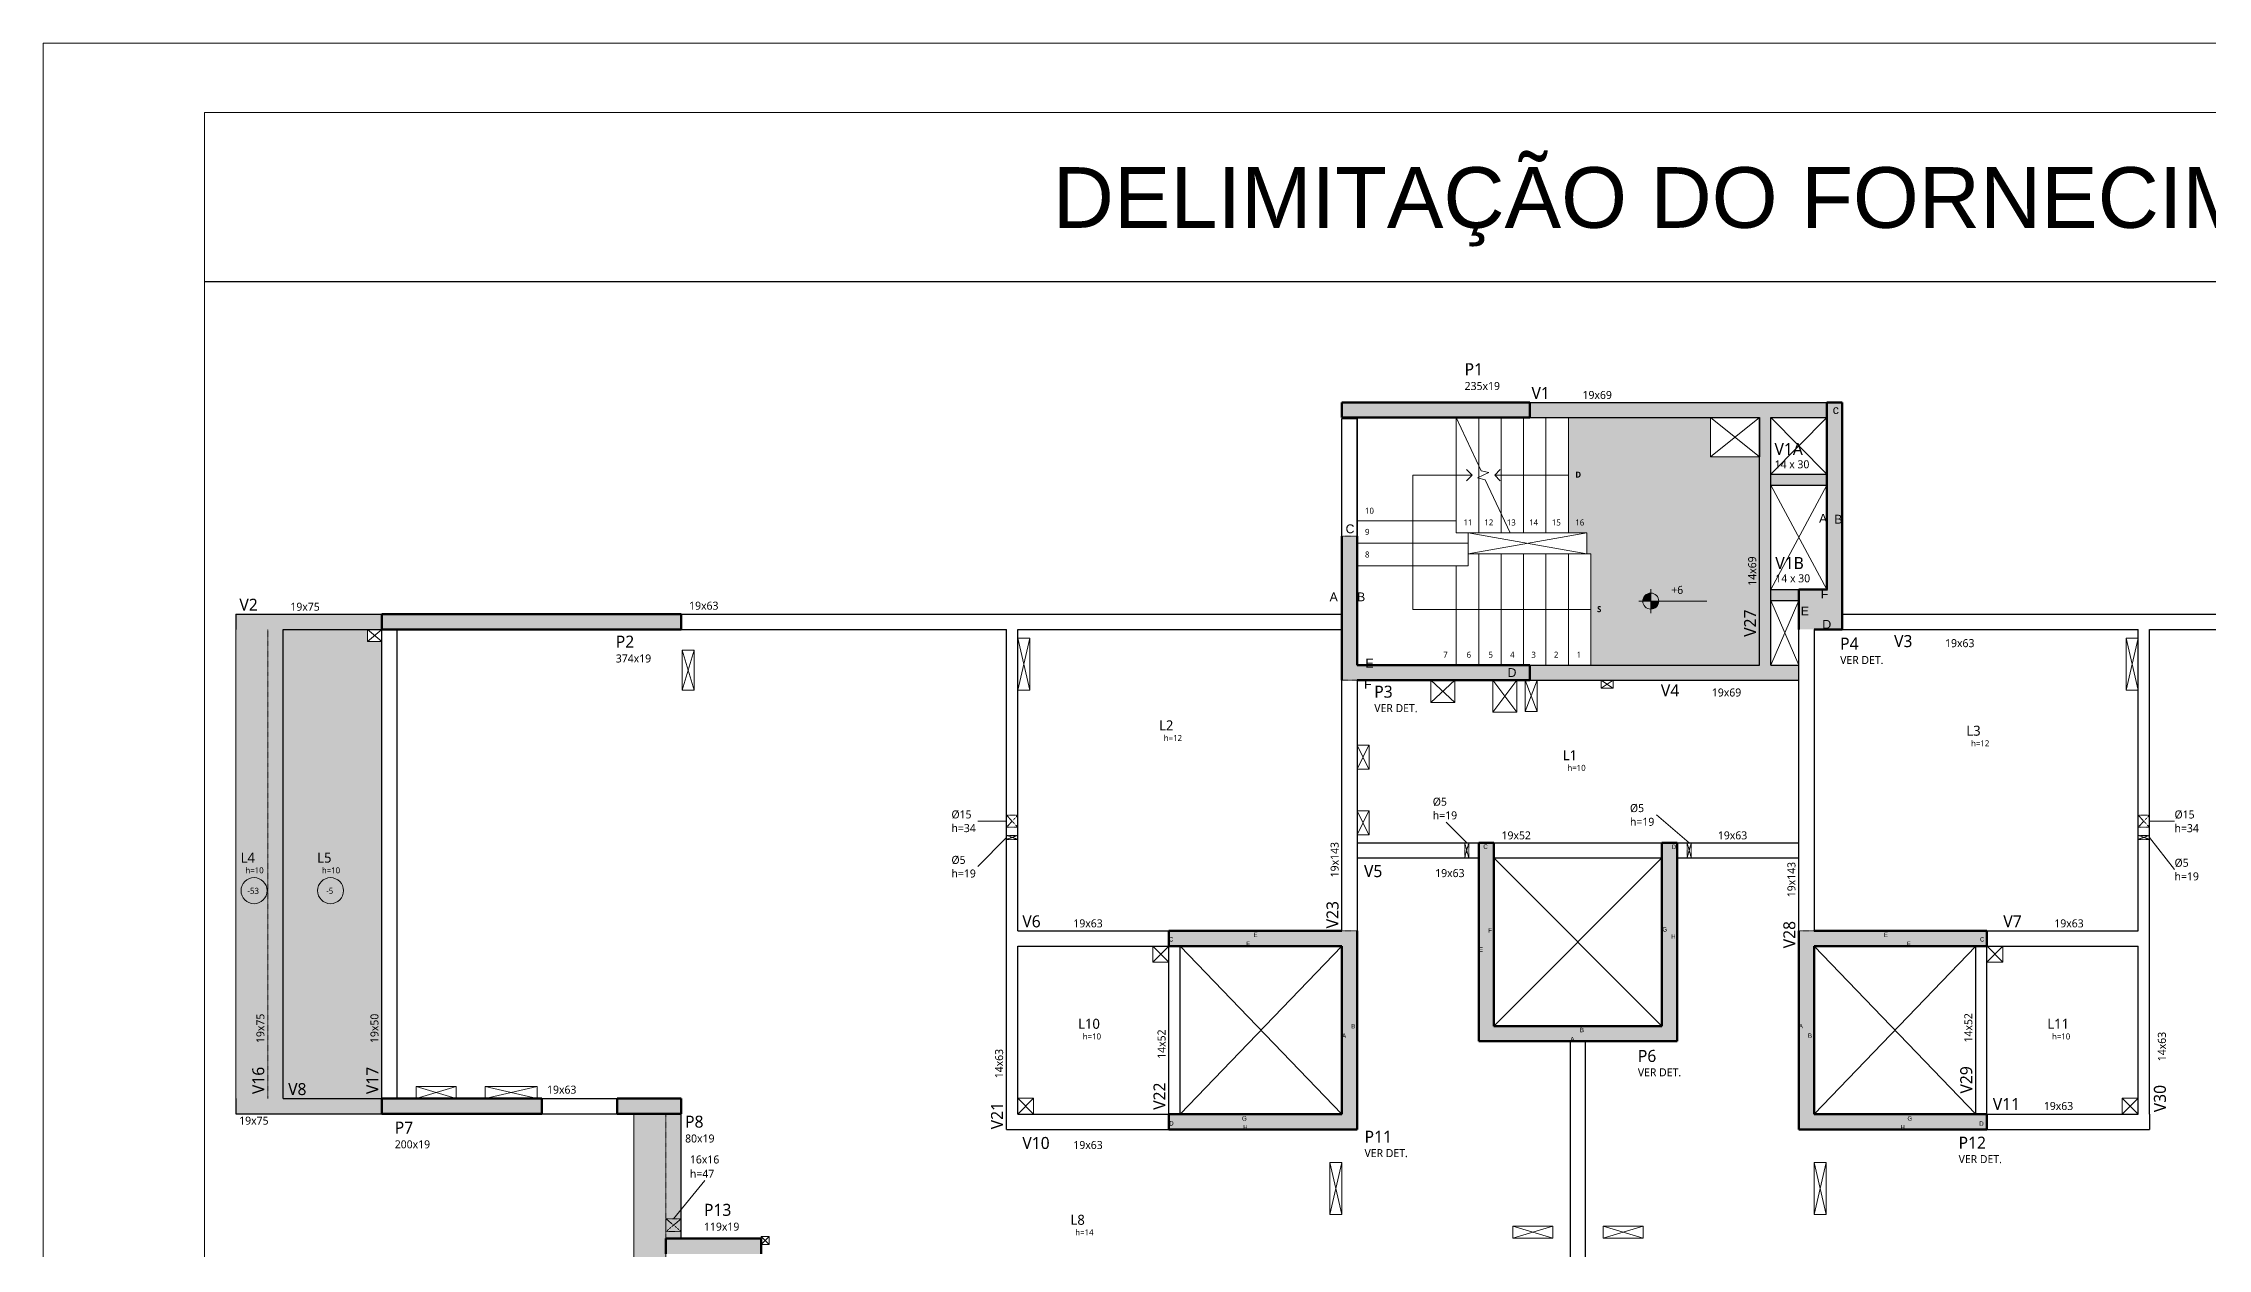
# Model space of a CAD drawing. Extents: x -23436 to 4767, y -3862 to 10024.
# Drawn here: x -19091 to -18151, y 8059 to 8582 of the extents above; entities that cross this region are included whole.
import ezdxf
from ezdxf.enums import TextEntityAlignment as Align

# ---------------------------------------------------------------- set-up
doc = ezdxf.new("R2010")
doc.units = 0
for name, pattern in [('Aligning Line', [0.635, 0.3175, -0.3175]), ('Projeção', [0.396875, 0.238125, -0.15875]), ('Traço', [0.635, 0.3175, -0.3175])]:
    doc.linetypes.add(name, pattern=pattern)
doc.layers.get('0').update_dxf_attribs({"lineweight": 13})
doc.layers.add('A-DETL', color=7, linetype='Continuous', lineweight=18, true_color=0x00a600)
for name, color, linetype, lineweight in [('A-DETL-GENF', 7, 'Continuous', 18), ('A-FLOR', 7, 'Continuous', 18), ('A-FLOR-IDEN', 7, 'Continuous', 9), ('A-GENM', 7, 'Continuous', 18), ('A-GENM-HDLN', 7, 'Traço', 18), ('A-GENM-IDEN', 7, 'Continuous', 9), ('FOLHA MB', 7, 'Continuous', 13), ('G-ANNO-DIMS', 7, 'Continuous', 9), ('G-ANNO-TEXT', 7, 'Continuous', 9), ('S-BEAM', 3, 'Continuous', 18), ('S-BEAM-HDLN', 7, 'Traço', 25), ('S-BEAM-IDEN', 7, 'Continuous', 9), ('S-COLS', 5, 'Continuous', 18), ('S-COLS-HDLN', 7, 'Traço', 18), ('S-COLS-IDEN', 7, 'Continuous', 9), ('S-STRS', 7, 'Continuous', 18), ('S-STRS-MBND', 7, 'Continuous', 18)]:
    doc.layers.add(name, color=color, linetype=linetype, lineweight=lineweight)
for name, color, linetype in [('MB Folha', 7, 'Continuous'), ('MB Logo', 254, 'Continuous'), ('Texto Nível', 251, 'Continuous'), ('TEXTO_GERAL', 7, 'Continuous')]:
    doc.layers.add(name, color=color, linetype=linetype)
doc.styles.add('ARIAL', font='arial.ttf', dxfattribs={"oblique": 15, "height": 25})
doc.styles.add('Fira Sans_6', font='', dxfattribs={"height": 7.5})
doc.styles.add('Gadugi', font='gadugi.ttf', dxfattribs={"height": 15})
doc.styles.add('Gadugi_1', font='gadugi.ttf', dxfattribs={"height": 10})
doc.styles.add('Gadugi_2', font='gadugi.ttf', dxfattribs={"height": 22.5})
doc.styles.add('Gadugi_3', font='gadugi.ttf', dxfattribs={"height": 0.2})
doc.styles.add('Gadugi_4', font='gadugi.ttf', dxfattribs={"height": 7.5})
doc.styles.add('Gadugi_B', font='gadugib.ttf', dxfattribs={"height": 17.5})
doc.styles.add('RICARDO', font='arial.ttf', dxfattribs={"width": 0.8})
doc.styles.get('Fira Sans_6').set_extended_font_data('Fira Sans')

# ---------------------------------------------------------------- blocks, each defined once
blk = doc.blocks.new('A$C169d8357')
at = {"layer": 'FOLHA MB', "color": 1}
for points in [[(0, 1199.94), (0, 149.94), (1485.02, 149.94), (1485.02, 1199.94)], [(70, 1169.94), (70, 179.94), (1455.02, 179.94), (1455.02, 1169.94)]]:
    blk.add_lwpolyline(points, close=True, dxfattribs=at)
blk = doc.blocks.new('PED_FURO_RETANGULAR_R04_2020 _INSTÂNCIA_ - FURO RET-3754116-PL100 - FORMA DO PAVIMENTO TIPO')
at = {"layer": 'A-GENM-HDLN'}
for p, q in [((-8, 9.5), (8, -9.5)), ((-8, -9.5), (8, 9.5)), ((-8, -9.5), (-8, 9.5)), ((-8, 9.5), (8, 9.5)), ((8, 9.5), (8, -9.5))]:
    blk.add_line(p, q, dxfattribs=at)
blk = doc.blocks.new('PED_FURO_CIRCULAR_R04_2020 _INSTÂNCIA_ - FURO CIRC-3758312-PL100 - FORMA DO PAVIMENTO TIPO')
at = {"layer": 'A-GENM-HDLN'}
for p, q in [((7.5, -7), (-7.5, 7)), ((-7.5, -7), (7.5, 7)), ((-7.5, -7), (-7.5, 7)), ((7.5, 7), (7.5, -7))]:
    blk.add_line(p, q, dxfattribs=at)
blk = doc.blocks.new('PED_FURO_CIRCULAR_R04_2020 _INSTÂNCIA_ - FURO CIRC-3747796-PL100 - FORMA DO PAVIMENTO TIPO')
at = {"layer": 'A-GENM-HDLN'}
for p, q in [((2.5, -7), (-2.5, 7)), ((-2.5, -7), (2.5, 7)), ((-2.5, -7), (-2.5, 7)), ((2.5, 7), (2.5, -7))]:
    blk.add_line(p, q, dxfattribs=at)
blk = doc.blocks.new('PED_FURO_CIRCULAR_R04_2020 _INSTÂNCIA_ - FURO CIRC-3742523-PL100 - FORMA DO PAVIMENTO TIPO')
at = {"layer": 'A-GENM-HDLN'}
for p, q in [((2.5, -9.5), (-2.5, 9.5)), ((-2.5, -9.5), (2.5, 9.5)), ((-2.5, -9.5), (-2.5, 9.5)), ((2.5, 9.5), (2.5, -9.5))]:
    blk.add_line(p, q, dxfattribs=at)
blk = doc.blocks.new('PED_TAG_LAJE_R01 - TÍTULO_ESPESSURA_REBAIXO-2413107-PL100 - FORMA DO PAVIMENTO TIPO')
at = {"layer": 'A-FLOR-IDEN'}
blk.add_circle((-0.046, -0.667), 0.325, dxfattribs=at)
blk = doc.blocks.new('PED_TAG_PILAR_R03 - PILAR VER DET_-2523782-PL100 - FORMA DO PAVIMENTO TIPO')
at = {"layer": 'S-COLS-IDEN', "insert": (0.115, -0.625), "char_height": 0.2, "width": 1.37089, "attachment_point": 1, "style": 'Gadugi_4'}
blk.add_mtext('VER DET.', dxfattribs=at)
blk = doc.blocks.new('Elevações de ponto - M_Cota de elevação - Alvo preenchido-10609-PL101-FORMA DA ESCADA TIPO')
at = {"layer": 'G-ANNO-DIMS'}
h = blk.add_hatch(color=256, dxfattribs=at)
edge = h.paths.add_edge_path(flags=0)
edge.add_line((0, 0), (-0.2, 0))
edge.add_arc((0, 0), 0.2, 90, 180, ccw=False)
edge.add_line((0, 0.2), (0, 0))
h = blk.add_hatch(color=256, dxfattribs=at)
edge = h.paths.add_edge_path(flags=0)
edge.add_line((0, 0), (0.2, 0))
edge.add_arc((0, 0), 0.2, 270, 360, ccw=False)
edge.add_line((0, -0.2), (0, 0))
for p, q in [((-0.3, 0), (1.4, 0)), ((0, -0.3), (0, 0.3))]:
    blk.add_line(p, q, dxfattribs=at)
blk.add_circle((0, 0), 0.2, dxfattribs=at)
blk = doc.blocks.new('54582')
at = {"layer": 'A-DETL-GENF', "transparency": 33554495}
blk.add_hatch(color=7, dxfattribs=at).paths.add_polyline_path([(3118.1, 11407.9), (3118.1, 11667.9), (3056.6, 11667.9), (3056.6, 11716.9), (2879.1, 11716.9), (2879.1, 11572.9), (2902.1, 11572.9), (2902.1, 11546.9), (2907.1, 11546.9), (2907.1, 11407.9)], flags=0)
at = {"layer": 'A-FLOR', "transparency": 33554495}
for points in [[(1214.1, 10866.4), (1254.1, 10866.4), (1254.1, 11452.4), (1214.1, 11452.4)], [(1396.6, 10866.4), (1396.6, 11437.4), (1378.6, 11437.4), (1378.6, 11452.4), (1273.1, 11452.4), (1273.1, 10866.4), (1310, 10866.4)], [(4070.6, 9942.4), (4070.6, 10847.4), (4030.6, 10847.4), (4030.6, 9982.4), (1751.6, 9982.4), (1751.6, 10847.4), (1711.6, 10847.4), (1711.6, 9942.4), (3974.3, 9942.4)]]:
    blk.add_hatch(color=7, dxfattribs=at).paths.add_polyline_path(points, flags=0)
at = {"layer": 'S-BEAM'}
for points in [[(2615.1, 11568.9), (2615.1, 11716.9), (2615, 11716.9), (2615, 11568.9)], [(1396.6, 10847.4), (1396.6, 10866.4), (1214.1, 10866.4), (1214.1, 10847.4), (1310, 10847.4)]]:
    blk.add_hatch(color=7, dxfattribs=at).paths.add_polyline_path(points, flags=0)
at = {"layer": 'S-BEAM', "transparency": 33554495}
for points in [[(3132.1, 11716.9), (3202.1, 11716.9), (3202.1, 11735.9), (2831.1, 11735.9), (2831.1, 11716.9), (3118.1, 11716.9)], [(3132.1, 11407.9), (3132.1, 11716.9), (3118.1, 11716.9), (3118.1, 11407.9)], [(3132.1, 11632.4), (3202.1, 11632.4), (3202.1, 11646.4), (3132.1, 11646.4)], [(3132.1, 11488.4), (3167.1, 11488.4), (3167.1, 11502.4), (3132.1, 11502.4)], [(1396.6, 11452.4), (1396.6, 11471.4), (1214.1, 11471.4), (1214.1, 11452.4), (1310, 11452.4)], [(1273.1, 10866.4), (1273.1, 11452.4), (1254.1, 11452.4), (1254.1, 10866.4)], [(2831.1, 11388.9), (3167.1, 11388.9), (3167.1, 11407.9), (2831.1, 11407.9)], [(1770.6, 10691.4), (1770.6, 10847.4), (1751.6, 10847.4), (1751.6, 10691.4)]]:
    blk.add_hatch(color=7, dxfattribs=at).paths.add_polyline_path(points, flags=0)
at = {"layer": 'S-COLS'}
for points in [[(2831.1, 11716.9), (2831.1, 11735.9), (2596.1, 11735.9), (2596.1, 11716.9)], [(3186.1, 11452.4), (3221.1, 11452.4), (3221.1, 11735.9), (3202.1, 11735.9), (3202.1, 11502.4), (3167.1, 11502.4), (3167.1, 11452.4)], [(2615.1, 11388.9), (2831.1, 11388.9), (2831.1, 11407.9), (2615.1, 11407.9), (2615.1, 11568.9), (2596.1, 11568.9), (2596.1, 11388.9)], [(1770.6, 11452.4), (1770.6, 11471.4), (1396.6, 11471.4), (1396.6, 11452.4)], [(2767.1, 10937.9), (3015.1, 10937.9), (3015.1, 11185.9), (2996.1, 11185.9), (2996.1, 10956.9), (2786.1, 10956.9), (2786.1, 11185.9), (2767.1, 11185.9), (2767.1, 11087.6)], [(2615.1, 10827.9), (2615.1, 11075.9), (2380.1, 11075.9), (2380.1, 11056.9), (2596.1, 11056.9), (2596.1, 10846.9), (2380.1, 10846.9), (2380.1, 10827.9), (2451.9, 10827.9)], [(3402.1, 10827.9), (3402.1, 10846.9), (3186.1, 10846.9), (3186.1, 11056.9), (3402.1, 11056.9), (3402.1, 11075.9), (3167.1, 11075.9), (3167.1, 10827.9), (3213.1, 10827.9)], [(1596.6, 10847.4), (1596.6, 10866.4), (1396.6, 10866.4), (1396.6, 10847.4)], [(1770.6, 10847.4), (1770.6, 10866.4), (1690.6, 10866.4), (1690.6, 10847.4)], [(1870.6, 10672.4), (1870.6, 10691.4), (1751.6, 10691.4), (1751.6, 10672.4)]]:
    blk.add_hatch(color=7, dxfattribs=at).paths.add_polyline_path(points, flags=0)
at = {"color": 7, "lineweight": 18}
for p, q in [((1396.6, 11452.4), (1378.6, 11437.4)), ((1378.6, 11452.4), (1396.6, 11437.4)), ((2191.1, 11376.4), (2206.1, 11441.4)), ((2191.1, 11441.4), (2206.1, 11376.4)), ((3576.1, 11376.4), (3591, 11441.4)), ((3576.1, 11441.4), (3591, 11376.4)), ((1772, 11376.4), (1787, 11426.4)), ((1772, 11426.4), (1787, 11376.4)), ((2737.1, 11388.9), (2707.1, 11360.9)), ((2707.1, 11388.9), (2737.1, 11360.9)), ((2784.6, 11348.9), (2814.6, 11388.9)), ((2784.6, 11388.9), (2814.6, 11348.9)), ((2825.1, 11349.9), (2840.1, 11388.9)), ((2825.1, 11388.9), (2840.1, 11349.9)), ((2935.1, 11388.9), (2920.1, 11378.9)), ((2920.1, 11388.9), (2934.8, 11378.9)), ((2615.1, 11277.9), (2630, 11307.9)), ((2615.1, 11307.8), (2630, 11277.9)), ((2615.1, 11195.9), (2630, 11225.9)), ((2615.1, 11225.8), (2630, 11195.9)), ((2996.1, 11166.9), (2786.1, 10956.9)), ((2786.1, 11166.9), (2996.1, 10956.9)), ((2360, 11036.9), (2380, 11056.9)), ((2360.1, 11056.9), (2380.1, 11036.9)), ((2596.1, 11056.9), (2394.1, 10846.9)), ((2394.1, 11056.9), (2596.1, 10846.9)), ((3388.1, 11056.9), (3186.1, 10846.9)), ((3186.1, 11056.9), (3388.1, 10846.9)), ((3402.1, 11036.9), (3422.1, 11056.9)), ((3402.2, 11056.9), (3422.1, 11036.9)), ((1489.5, 10881.5), (1439.5, 10866.5)), ((1439.5, 10881.5), (1489.5, 10866.5)), ((1590.7, 10866.5), (1525.7, 10881.5)), ((1525.7, 10866.5), (1590.7, 10881.5)), ((2191.1, 10846.9), (2211, 10867)), ((2191.1, 10867), (2211, 10846.9)), ((3571.1, 10867), (3591.1, 10846.9)), ((3571.1, 10846.9), (3591.1, 10866.9)), ((2581, 10721.7), (2596, 10786.6)), ((2581, 10786.6), (2596, 10721.7)), ((3186.1, 10721.7), (3201.1, 10786.6)), ((3186.1, 10786.6), (3201.1, 10721.7)), ((1870.6, 10683.9), (1880.6, 10693.9)), ((1870.6, 10693.9), (1880.6, 10683.9)), ((2859.6, 10706.9), (2809.6, 10691.9)), ((2809.6, 10706.9), (2859.6, 10691.9)), ((2972.5, 10706.9), (2922.5, 10691.9)), ((2922.5, 10706.9), (2972.5, 10691.9))]:
    blk.add_line(p, q, dxfattribs=at)
at = {"color": 7, "linetype": 'Traço', "lineweight": 18}
for p, q in [((2615.1, 11307.9), (2615.1, 11307.8)), ((2615.1, 11277.9), (2615.1, 11277.9)), ((2615.1, 11225.9), (2615.1, 11225.8)), ((2615.1, 11195.9), (2615.1, 11195.9)), ((2360, 11057), (2360.1, 11056.9)), ((2380, 11056.9), (2380.1, 11057)), ((3402.1, 11056.9), (3402.2, 11056.9)), ((3422.1, 11056.9), (3422.1, 11056.9)), ((3591.1, 10866.9), (3591.1, 10867)), ((3591.1, 10846.9), (3591.1, 10846.9))]:
    blk.add_line(p, q, dxfattribs=at)
at = {"layer": 'A-DETL', "color": 7}
for p, q in [((3056.6, 11716.9), (2879.1, 11716.9)), ((2879.1, 11716.9), (2879.1, 11572.9)), ((3056.6, 11667.9), (3056.6, 11716.9)), ((3056.6, 11667.9), (3118.1, 11716.9)), ((3056.6, 11716.9), (3118.1, 11667.9)), ((3132.1, 11716.9), (3202.1, 11646.4)), ((3202.1, 11716.9), (3132.1, 11646.4)), ((3118.1, 11667.9), (3056.6, 11667.9)), ((3118.1, 11407.9), (3118.1, 11667.9)), ((2684.6, 11477.4), (2684.6, 11644.9)), ((2684.6, 11644.9), (2759.1, 11644.9)), ((2759.1, 11644.9), (2752, 11652)), ((2759.1, 11644.9), (2752, 11637.8)), ((2787.1, 11644.9), (2794.1, 11652)), ((2879.1, 11644.9), (2787.1, 11644.9)), ((2787.1, 11644.9), (2794.1, 11637.8)), ((3202.1, 11632.4), (3132.1, 11502.4)), ((3132.1, 11632.4), (3202.1, 11502.4)), ((2902.1, 11572.9), (2754.1, 11546.9)), ((2754.1, 11572.9), (2902.1, 11546.9)), ((2879.1, 11572.9), (2902.1, 11572.9)), ((2902.1, 11572.9), (2902.1, 11546.9)), ((2902.1, 11546.9), (2907.1, 11546.9)), ((2907.1, 11546.9), (2907.1, 11407.9)), ((2907.1, 11477.4), (2684.6, 11477.4)), ((3167.1, 11488.4), (3132.1, 11407.9)), ((3132.1, 11488.4), (3167.1, 11407.9)), ((2907.1, 11407.9), (3118.1, 11407.9))]:
    blk.add_line(p, q, dxfattribs=at)
at = {"layer": 'A-DETL', "color": 7, "linetype": 'Aligning Line'}
for p, q in [((1254.1, 11452.4), (1254.1, 10866.4)), ((1751.6, 9982.4), (1751.6, 10847.4))]:
    blk.add_line(p, q, dxfattribs=at)
at = {"layer": 'A-FLOR', "color": 7}
for p, q in [((1214.1, 10866.4), (1214.1, 11452.4)), ((1378.6, 11452.4), (1378.6, 11437.4)), ((2206.1, 11441.4), (2191.1, 11441.4)), ((2206.1, 11376.4), (2206.1, 11441.4)), ((3591, 11441.4), (3576.1, 11441.4)), ((3576.1, 11441.4), (3576.1, 11376.4)), ((3591, 11376.4), (3591, 11441.4)), ((1378.6, 11437.4), (1396.6, 11437.4)), ((1787, 11426.4), (1772, 11426.4)), ((1772, 11426.4), (1772, 11376.4)), ((1787, 11376.4), (1787, 11426.4)), ((2707.1, 11388.9), (2707.1, 11360.9)), ((2737.1, 11360.9), (2737.1, 11388.9)), ((2784.6, 11388.9), (2784.6, 11348.9)), ((2814.6, 11348.9), (2814.6, 11388.9)), ((2825.1, 11388.9), (2825.1, 11349.9)), ((2840.1, 11349.9), (2840.1, 11388.9)), ((2920.1, 11388.9), (2920.1, 11378.9)), ((2935.1, 11378.9), (2935.1, 11388.9)), ((1772, 11376.4), (1787, 11376.4)), ((2191.1, 11376.4), (2206.1, 11376.4)), ((2707.1, 11360.9), (2737.1, 11360.9)), ((2920.1, 11378.9), (2935.1, 11378.9)), ((3576.1, 11376.4), (3591, 11376.4)), ((2784.6, 11348.9), (2814.6, 11348.9)), ((2825.1, 11349.9), (2840.1, 11349.9)), ((2630.1, 11307.9), (2615.1, 11307.9)), ((2630.1, 11277.9), (2630.1, 11307.9)), ((2615.1, 11277.9), (2630.1, 11277.9)), ((2630.1, 11225.9), (2615.1, 11225.9)), ((2630.1, 11195.9), (2630.1, 11225.9)), ((2615.1, 11195.9), (2630.1, 11195.9)), ((2360, 11056.9), (2360, 11036.9)), ((2360, 11036.9), (2380.1, 11036.9)), ((3402.1, 11056.9), (3402.1, 11036.9)), ((3402.1, 11036.9), (3422.1, 11036.9)), ((3422.1, 11036.9), (3422.1, 11056.9)), ((1489.5, 10881.5), (1439.5, 10881.5)), ((1439.5, 10881.5), (1439.5, 10866.5)), ((1489.5, 10866.5), (1489.5, 10881.5)), ((1590.7, 10881.5), (1525.7, 10881.5)), ((1525.7, 10881.5), (1525.7, 10866.5)), ((1590.7, 10866.5), (1590.7, 10881.5)), ((1439.5, 10866.5), (1489.5, 10866.5)), ((1525.7, 10866.5), (1590.7, 10866.5)), ((1711.6, 9942.4), (1711.6, 10847.4)), ((2211, 10867), (2191.1, 10867)), ((2211, 10846.9), (2211, 10867)), ((3591.1, 10867), (3571.1, 10867)), ((3571.1, 10867), (3571.1, 10846.9)), ((2596, 10786.7), (2581, 10786.7)), ((2581, 10786.7), (2581, 10721.7)), ((2596, 10721.7), (2596, 10786.7)), ((3201.1, 10786.7), (3186.1, 10786.7)), ((3186.1, 10786.7), (3186.1, 10721.7)), ((3201.1, 10721.7), (3201.1, 10786.7)), ((2581, 10721.7), (2596, 10721.7)), ((3186.1, 10721.7), (3201.1, 10721.7)), ((1880.6, 10693.9), (1870.6, 10693.9)), ((1870.6, 10693.9), (1870.6, 10691.4)), ((1870.6, 10683.9), (1880.6, 10683.9)), ((1880.6, 10683.9), (1880.6, 10693.9)), ((2809.6, 10706.9), (2809.6, 10691.9)), ((2859.6, 10706.9), (2809.6, 10706.9)), ((2809.6, 10691.9), (2859.6, 10691.9)), ((2859.6, 10691.9), (2859.6, 10706.9)), ((2972.5, 10706.9), (2922.5, 10706.9)), ((2922.5, 10706.9), (2922.5, 10691.9)), ((2922.5, 10691.9), (2972.5, 10691.9)), ((2972.5, 10691.9), (2972.5, 10706.9))]:
    blk.add_line(p, q, dxfattribs=at)
at = {"layer": 'A-GENM-IDEN', "color": 7}
for p, q in [((2177.1, 11212.8), (2141.4, 11212.9)), ((2752.1, 11185.9), (2726.3, 11211.8)), ((3030.1, 11185.9), (2989.2, 11220.8)), ((3605.1, 11212.8), (3636.5, 11212.8)), ((2177.1, 11192.6), (2141.4, 11156.1)), ((3605.1, 11192.6), (3636.5, 11152.5)), ((1761.1, 10716.3), (1800.2, 10764.2))]:
    blk.add_line(p, q, dxfattribs=at)
at = {"layer": 'S-BEAM', "color": 7, "lineweight": 25}
for p, q in [((2596.1, 11715.6), (2615.1, 11715.6)), ((2596.1, 11568.9), (2596.1, 11715.6)), ((2615.1, 11568.9), (2615.1, 11716.9)), ((2615.1, 11715.6), (2615.1, 11568.9)), ((2831.1, 11735.9), (3202.1, 11735.9)), ((2831.1, 11716.9), (3118.1, 11716.9)), ((2831.1, 11716.9), (2879.1, 11716.9)), ((3056.6, 11716.9), (3118.1, 11716.9)), ((3118.1, 11407.9), (3118.1, 11716.9)), ((3118.1, 11716.9), (3118.1, 11667.9)), ((3132.1, 11716.9), (3202.1, 11716.9)), ((3132.1, 11407.9), (3132.1, 11716.9)), ((3132.1, 11646.4), (3202.1, 11646.4)), ((3132.1, 11632.4), (3202.1, 11632.4)), ((3132.1, 11502.4), (3167.1, 11502.4)), ((1214.1, 11471.4), (1214.1, 11452.4)), ((1214.1, 11471.4), (1396.6, 11471.4)), ((1770.6, 11471.4), (2596.1, 11471.4)), ((3132.1, 11488.4), (3167.1, 11488.4)), ((3221.1, 11471.4), (4011.6, 11471.4)), ((1273.1, 11452.4), (1396.6, 11452.4)), ((1273.1, 10866.4), (1273.1, 11452.4)), ((1396.6, 10866.4), (1396.6, 11452.4)), ((1415.6, 10866.4), (1415.6, 11452.4)), ((1770.6, 11452.4), (2177.1, 11452.4)), ((2177.1, 10846.9), (2177.1, 11452.4)), ((2191.1, 11075.9), (2191.1, 11452.4)), ((2191.1, 11452.4), (2596.1, 11452.4)), ((3167.1, 11075.9), (3167.1, 11452.4)), ((3186.1, 11452.4), (3186.1, 11075.9)), ((3221.1, 11452.4), (3591.1, 11452.4)), ((3591.1, 11075.9), (3591.1, 11452.4)), ((3605.1, 11452.4), (4011.6, 11452.4)), ((3605.1, 10846.9), (3605.1, 11452.4)), ((2596.1, 11075.9), (2596.1, 11388.9)), ((2615.1, 11388.9), (2615.1, 11075.9)), ((2831.1, 11407.9), (3118.1, 11407.9)), ((2831.1, 11388.9), (3167.1, 11388.9)), ((3132.1, 11407.9), (3167.1, 11407.9)), ((2615.1, 11185.9), (2767.1, 11185.9)), ((2786.1, 11185.9), (2996.1, 11185.9)), ((3015.1, 11185.9), (3167.1, 11185.9)), ((2615.1, 11166.9), (2767.1, 11166.9)), ((2786.1, 11166.9), (2996.1, 11166.9)), ((3015.1, 11166.9), (3167.1, 11166.9)), ((2191.1, 11075.9), (2380.1, 11075.9)), ((3402.1, 11075.9), (3591.1, 11075.9)), ((2191.1, 11056.9), (2380.1, 11056.9)), ((2191.1, 10846.9), (2191.1, 11056.9)), ((2380.1, 10846.9), (2380.1, 11056.9)), ((2394.1, 10846.9), (2394.1, 11056.9)), ((3388.1, 10846.9), (3388.1, 11056.9)), ((3402.1, 11056.9), (3591.1, 11056.9)), ((3402.1, 10846.9), (3402.1, 11056.9)), ((3591.1, 10846.9), (3591.1, 11056.9)), ((2881.6, 10260.4), (2881.6, 10937.9)), ((2900.6, 10260.4), (2900.6, 10937.9)), ((1214.1, 10866.4), (1214.1, 10847.4)), ((1214.1, 10847.4), (1396.6, 10847.4)), ((1273.1, 10866.4), (1396.6, 10866.4)), ((1596.6, 10866.4), (1690.6, 10866.4)), ((1596.6, 10847.4), (1690.6, 10847.4)), ((1770.6, 10691.4), (1770.6, 10847.4)), ((2177.1, 10827.9), (2177.1, 10846.9)), ((2191.1, 10846.9), (2380.1, 10846.9)), ((3402.1, 10846.9), (3591.1, 10846.9)), ((3605.1, 10846.9), (3605.1, 10827.9)), ((2177.1, 10827.9), (2380.1, 10827.9)), ((3402.1, 10827.9), (3605.1, 10827.9))]:
    blk.add_line(p, q, dxfattribs=at)
at = {"layer": 'S-BEAM-HDLN', "color": 7, "linetype": 'Continuous'}
for p, q in [((2615.1, 11716.9), (2615, 11716.9)), ((2615, 11715.6), (2615.1, 11715.6)), ((2615.1, 11568.9), (2615, 11568.9))]:
    blk.add_line(p, q, dxfattribs=at)
at = {"layer": 'S-COLS', "color": 7, "lineweight": 50}
for p, q in [((2596.1, 11716.9), (2596.1, 11735.9)), ((2596.1, 11735.9), (2831.1, 11735.9)), ((2831.1, 11716.9), (2596.1, 11716.9)), ((2615.1, 11716.9), (2831.1, 11716.9)), ((2831.1, 11735.9), (2831.1, 11716.9)), ((2831.1, 11716.9), (2831.1, 11716.9)), ((3202.1, 11502.4), (3202.1, 11735.9)), ((3202.1, 11735.9), (3221.1, 11735.9)), ((3221.1, 11735.9), (3221.1, 11452.4)), ((2596.1, 11388.9), (2596.1, 11568.9)), ((2615.1, 11568.9), (2615.1, 11407.9)), ((2615.1, 11407.9), (2615.1, 11568.9)), ((3167.1, 11452.4), (3167.1, 11502.4)), ((3167.1, 11502.4), (3202.1, 11502.4)), ((1396.6, 11452.4), (1396.6, 11471.4)), ((1396.6, 11471.4), (1770.6, 11471.4)), ((1770.6, 11471.4), (1770.6, 11452.4)), ((1770.6, 11452.4), (1396.6, 11452.4)), ((3221.1, 11452.4), (3186.1, 11452.4)), ((2615.1, 11407.9), (2831.1, 11407.9)), ((2831.1, 11407.9), (2615.1, 11407.9)), ((2831.1, 11388.9), (2615.1, 11388.9)), ((2831.1, 11407.9), (2831.1, 11388.9)), ((2831.1, 11407.8), (2831.1, 11407.9)), ((2767.1, 10937.9), (2767.1, 11185.9)), ((2767.1, 11185.9), (2786.1, 11185.9)), ((2786.1, 11185.9), (2786.1, 10956.9)), ((2996.1, 10956.9), (2996.1, 11185.9)), ((2996.1, 11185.9), (3015.1, 11185.9)), ((3015.1, 11185.9), (3015.1, 10937.9)), ((2380.1, 11056.9), (2380.1, 11075.9)), ((2380.1, 11075.9), (2596.1, 11075.9)), ((2615.1, 11075.9), (2615.1, 10827.9)), ((3167.1, 10827.9), (3167.1, 11075.9)), ((3186.1, 11075.9), (3402.1, 11075.9)), ((3402.1, 11075.9), (3402.1, 11056.9)), ((2596.1, 11056.9), (2380.1, 11056.9)), ((2596.1, 10846.9), (2596.1, 11056.9)), ((3402.1, 11056.9), (3186.1, 11056.9)), ((3186.1, 11056.9), (3186.1, 10846.9)), ((2786.1, 10956.9), (2996.1, 10956.9)), ((3015.1, 10937.9), (2767.1, 10937.9)), ((1396.6, 10847.4), (1396.6, 10866.4)), ((1396.6, 10866.4), (1596.6, 10866.4)), ((1596.6, 10847.4), (1396.6, 10847.4)), ((1596.6, 10866.4), (1596.6, 10847.4)), ((1690.6, 10847.4), (1690.6, 10866.4)), ((1690.6, 10866.4), (1770.6, 10866.4)), ((1770.6, 10847.4), (1690.6, 10847.4)), ((1770.6, 10866.4), (1770.6, 10847.4)), ((2380.1, 10827.9), (2380.1, 10846.9)), ((2380.1, 10846.9), (2596.1, 10846.9)), ((3186.1, 10846.9), (3402.1, 10846.9)), ((3402.1, 10846.9), (3402.1, 10827.9)), ((2615.1, 10827.9), (2380.1, 10827.9)), ((3402.1, 10827.9), (3167.1, 10827.9)), ((1751.6, 10672.4), (1751.6, 10691.4)), ((1751.6, 10691.4), (1870.6, 10691.4)), ((1870.6, 10691.4), (1870.6, 10672.4))]:
    blk.add_line(p, q, dxfattribs=at)
at = {"layer": 'S-COLS-HDLN', "color": 7}
for p, q in [((2596.1, 11568.9), (2615.1, 11568.9)), ((2615.1, 11388.9), (2596.1, 11388.9)), ((2596.1, 11075.9), (2615.1, 11075.9)), ((3167.1, 11075.9), (3186.1, 11075.9))]:
    blk.add_line(p, q, dxfattribs=at)
at = {"layer": 'S-STRS', "color": 7, "lineweight": 18}
for p, q in [((2739.1, 11716.9), (2739.1, 11572.9)), ((2767.1, 11716.9), (2767.1, 11656.9)), ((2795.1, 11716.9), (2795.1, 11596.8)), ((2823.1, 11716.9), (2823.1, 11572.9)), ((2851.1, 11716.9), (2851.1, 11572.9)), ((2767.1, 11656.8), (2767.1, 11642.3)), ((2767.1, 11642.3), (2767.1, 11641.2)), ((2767.1, 11641.2), (2767.1, 11572.9)), ((2615.1, 11587.9), (2739.1, 11587.9)), ((2795.1, 11596.8), (2795.1, 11572.9)), ((2615.1, 11559.9), (2754.1, 11559.9)), ((2739.1, 11572.9), (2767.1, 11572.9)), ((2754.1, 11559.9), (2754.1, 11572.9)), ((2754.1, 11531.9), (2754.1, 11559.9)), ((2767.1, 11572.9), (2795.1, 11572.9)), ((2795.1, 11572.9), (2806.2, 11572.9)), ((2806.2, 11572.9), (2823.1, 11572.9)), ((2823.1, 11572.9), (2851.1, 11572.9)), ((2851.1, 11572.9), (2879.1, 11572.9)), ((2615.1, 11531.9), (2754.1, 11531.9)), ((2739.1, 11407.9), (2739.1, 11531.9)), ((2767.1, 11546.9), (2754.1, 11546.9)), ((2795.1, 11546.9), (2767.1, 11546.9)), ((2767.1, 11407.9), (2767.1, 11546.9)), ((2823.1, 11546.9), (2795.1, 11546.9)), ((2795.1, 11407.9), (2795.1, 11546.9)), ((2851.1, 11546.9), (2823.1, 11546.9)), ((2823.1, 11407.9), (2823.1, 11546.9)), ((2879.1, 11546.9), (2851.1, 11546.9)), ((2851.1, 11407.9), (2851.1, 11546.9)), ((2902.1, 11546.9), (2879.1, 11546.9)), ((2879.1, 11407.9), (2879.1, 11546.9)), ((2851.1, 11407.9), (2831.1, 11407.9)), ((2879.1, 11407.9), (2851.1, 11407.9)), ((2907.1, 11407.9), (2879.1, 11407.9))]:
    blk.add_line(p, q, dxfattribs=at)
at = {"layer": 'S-STRS', "color": 7, "linetype": 'Projeção', "lineweight": 18}
for p, q in [((2739.1, 11716.9), (2739.1, 11572.9)), ((2767.1, 11716.9), (2767.1, 11656.9)), ((2795.1, 11716.9), (2795.1, 11596.8)), ((2823.1, 11716.9), (2823.1, 11572.9)), ((2851.1, 11716.9), (2851.1, 11572.9)), ((2767.1, 11656.8), (2767.1, 11642.3)), ((2767.1, 11642.3), (2767.1, 11641.2)), ((2767.1, 11641.2), (2767.1, 11572.9)), ((2615.1, 11587.9), (2739.1, 11587.9)), ((2795.1, 11596.8), (2795.1, 11572.9)), ((2615.1, 11559.9), (2754.1, 11559.9)), ((2615.1, 11531.9), (2754.1, 11531.9)), ((2739.1, 11407.9), (2739.1, 11531.9)), ((2767.1, 11407.9), (2767.1, 11546.9)), ((2795.1, 11407.9), (2795.1, 11546.9)), ((2823.1, 11407.9), (2823.1, 11546.9)), ((2851.1, 11407.9), (2851.1, 11546.9)), ((2879.1, 11407.9), (2879.1, 11546.9))]:
    blk.add_line(p, q, dxfattribs=at)
at = {"layer": 'S-STRS-MBND', "color": 7}
for p, q in [((2770, 11650.6), (2739.1, 11716.9)), ((2765.6, 11641.6), (2779.7, 11648.2)), ((2775.3, 11639.2), (2765.6, 11641.6)), ((2779.7, 11648.2), (2770, 11650.6)), ((2806.2, 11572.9), (2775.3, 11639.2))]:
    blk.add_line(p, q, dxfattribs=at)
at = {"layer": 'A-FLOR-IDEN', "color": 7, "xscale": 49.99999999999998, "yscale": 49.99999999999998, "zscale": 49.99999999999998}
for p in [(1239.2, 11159.4), (1334.8, 11159.4)]:
    blk.add_blockref('PED_TAG_LAJE_R01 - TÍTULO_ESPESSURA_REBAIXO-2413107-PL100 - FORMA DO PAVIMENTO TIPO', p, dxfattribs=at)
at = {"layer": 'A-GENM', "color": 7, "linetype": 'Traço'}
for name, p, rotation in [('PED_FURO_CIRCULAR_R04_2020 _INSTÂNCIA_ - FURO CIRC-3758312-PL100 - FORMA DO PAVIMENTO TIPO', (2184.1, 11212.8), 89.9999999999999), ('PED_FURO_CIRCULAR_R04_2020 _INSTÂNCIA_ - FURO CIRC-3758312-PL100 - FORMA DO PAVIMENTO TIPO', (3598.1, 11212.8), 89.9999999999999), ('PED_FURO_CIRCULAR_R04_2020 _INSTÂNCIA_ - FURO CIRC-3747796-PL100 - FORMA DO PAVIMENTO TIPO', (2184.1, 11192.6), 89.9999999999999), ('PED_FURO_CIRCULAR_R04_2020 _INSTÂNCIA_ - FURO CIRC-3742523-PL100 - FORMA DO PAVIMENTO TIPO', (2752.1, 11176.4), 180), ('PED_FURO_CIRCULAR_R04_2020 _INSTÂNCIA_ - FURO CIRC-3742523-PL100 - FORMA DO PAVIMENTO TIPO', (3030.1, 11176.4), 180), ('PED_FURO_CIRCULAR_R04_2020 _INSTÂNCIA_ - FURO CIRC-3747796-PL100 - FORMA DO PAVIMENTO TIPO', (3598.1, 11192.6), 89.99999999999997), ('PED_FURO_RETANGULAR_R04_2020 _INSTÂNCIA_ - FURO RET-3754116-PL100 - FORMA DO PAVIMENTO TIPO', (1761.1, 10708.3), 89.9999999999999)]:
    blk.add_blockref(name, p, dxfattribs=dict(at, rotation=rotation))
at = {"layer": 'G-ANNO-DIMS', "color": 7, "xscale": 49.99999999999998, "yscale": 49.99999999999998, "zscale": 49.99999999999998}
blk.add_blockref('Elevações de ponto - M_Cota de elevação - Alvo preenchido-10609-PL101-FORMA DA ESCADA TIPO', (2982.1, 11487.7), dxfattribs=at)
at = {"layer": 'S-COLS-IDEN', "color": 7, "xscale": 49.99999999999998, "yscale": 49.99999999999998, "zscale": 49.99999999999998}
for p in [(3213, 11450.4), (2630.9, 11390.3), (2960.2, 10935.4), (2618.7, 10834.5), (3361, 10827)]:
    blk.add_blockref('PED_TAG_PILAR_R03 - PILAR VER DET_-2523782-PL100 - FORMA DO PAVIMENTO TIPO', p, dxfattribs=at)
at = {"layer": 'A-FLOR-IDEN', "color": 7, "attachment_point": 1}
for s, insert, char_height, width, style in [('L2', (2367.7, 11338.8), 12.5, 21.646, 'Gadugi_3'), ('L3', (3376.4, 11332.1), 12.5, 21.646, 'Gadugi_3'), ('h=12', (2373.6, 11320.5), 7.5, 29.662, 'Gadugi_2'), ('h=12', (3382.3, 11313.8), 7.5, 29.662, 'Gadugi_2'), ('L1', (2872.1, 11301.5), 12.5, 21.646, 'Gadugi_3'), ('h=10', (2877.9, 11283.2), 7.5, 29.662, 'Gadugi_2'), ('L4', (1220.2, 11173.5), 12.5, 21.646, 'Gadugi_3'), ('L5', (1315.8, 11173.5), 12.5, 21.646, 'Gadugi_3'), ('h=10', (1226.1, 11155.2), 7.5, 29.662, 'Gadugi_2'), ('h=10', (1321.7, 11155.2), 7.5, 29.662, 'Gadugi_2'), ('-53', (1228.7, 11129.6), 7.5, 18.84, 'Gadugi_2'), ('-5', (1327.1, 11129.6), 7.5, 12.025, 'Gadugi_2'), ('L10', (2266.6, 10966), 12.5, 33.27, 'Gadugi_3'), ('L11', (3477.6, 10966), 12.5, 33.27, 'Gadugi_3'), ('h=10', (2272.4, 10947.7), 7.5, 29.662, 'Gadugi_2'), ('h=10', (3483.4, 10947.7), 7.5, 29.662, 'Gadugi_2'), ('L8', (2257.1, 10721.2), 12.5, 21.646, 'Gadugi_3'), ('h=14', (2263, 10702.9), 7.5, 29.662, 'Gadugi_2')]:
    blk.add_mtext(s, dxfattribs=dict(at, insert=insert, char_height=char_height, width=width, style=style))
at = {"layer": 'A-GENM-IDEN', "color": 7, "char_height": 10, "attachment_point": 1, "style": 'Gadugi'}
for s, insert, width in [('Ø15', (2108.3, 11226.3), 31.266), ('Ø5', (2709.7, 11242.2), 22.046), ('h=19', (2709.7, 11225.1), 39.684), ('Ø5', (2956.1, 11234.2), 22.046), ('Ø15', (3636.5, 11226.2), 31.266), ('h=34', (2108.3, 11209.2), 39.684), ('h=19', (2956.1, 11217.1), 39.684), ('h=34', (3636.5, 11209.1), 39.684), ('Ø5', (2108.3, 11169.5), 22.046), ('h=19', (2108.3, 11152.5), 39.684), ('Ø5', (3636.5, 11165.9), 22.046), ('h=19', (3636.5, 11148.9), 39.684), ('16x16', (1781.5, 10795.3), 44.894), ('h=47', (1781.5, 10777.5), 39.684)]:
    blk.add_mtext(s, dxfattribs=dict(at, insert=insert, width=width))
at = {"layer": 'G-ANNO-DIMS', "color": 7, "insert": (3013.8, 11495.3), "char_height": 0.05, "width": 0.0229, "attachment_point": 1, "line_spacing_factor": 1.049215, "style": 'Fira Sans_6'}
blk.add_mtext('771.51', dxfattribs=at)
at = {"layer": 'G-ANNO-TEXT', "color": 7, "attachment_point": 1}
for s, insert, char_height, width, style in [('\\fGadugi|b1|i0|c0|p34|;D', (2887.8, 11649.4), 7.5, 9.62, 'Gadugi_B'), ('10', (2625, 11604.3), 7.5, 13.629, 'Gadugi_2'), ('9', (2625, 11577.9), 7.5, 6.814, 'Gadugi_2'), ('11', (2748.1, 11589.7), 7.5, 13.629, 'Gadugi_2'), ('12', (2774.1, 11589.7), 7.5, 13.629, 'Gadugi_2'), ('13', (2802.2, 11589.7), 7.5, 13.629, 'Gadugi_2'), ('14', (2830.1, 11589.7), 7.5, 13.629, 'Gadugi_2'), ('15', (2858.5, 11589.7), 7.5, 13.629, 'Gadugi_2'), ('16', (2887.8, 11589.7), 7.5, 13.629, 'Gadugi_2'), ('8', (2625, 11549.7), 7.5, 6.814, 'Gadugi_2'), ('+6', (3007.7, 11506.7), 10, 20.844, 'Gadugi'), ('\\fGadugi|b1|i0|c0|p34|;S', (2915, 11481.4), 7.5, 7.215, 'Gadugi_B'), ('7', (2722.7, 11424.5), 7.5, 6.814, 'Gadugi_2'), ('6', (2751.9, 11424.5), 7.5, 6.814, 'Gadugi_2'), ('5', (2779.3, 11424.5), 7.5, 6.814, 'Gadugi_2'), ('4', (2806.3, 11424.5), 7.5, 6.814, 'Gadugi_2'), ('3', (2832.9, 11424.5), 7.5, 6.814, 'Gadugi_2'), ('2', (2861, 11424.5), 7.5, 6.814, 'Gadugi_2'), ('1', (2889.5, 11424.5), 7.5, 6.814, 'Gadugi_2')]:
    blk.add_mtext(s, dxfattribs=dict(at, insert=insert, char_height=char_height, width=width, style=style))
at = {"layer": 'S-BEAM-IDEN', "color": 7, "attachment_point": 1}
for s, insert, char_height, width, style in [('V1', (2833.1, 11755.2), 15, 30.063, 'Gadugi_1'), ('19x69', (2896.8, 11750.2), 10, 44.894, 'Gadugi'), ('V1A', (3136.7, 11685.2), 15, 46.498, 'Gadugi_1'), ('14 x 30', (3136.8, 11663.6), 10, 54.515, 'Gadugi'), ('V1B', (3137.7, 11542.8), 15, 44.894, 'Gadugi_1'), ('14 x 30', (3137.8, 11521.2), 10, 54.515, 'Gadugi'), ('V2', (1218.6, 11490.7), 15, 30.063, 'Gadugi_1'), ('19x75', (1282.3, 11485.7), 10, 44.894, 'Gadugi'), ('19x63', (1780.5, 11487), 10, 44.894, 'Gadugi'), ('V3', (3286.1, 11445.3), 15, 30.063, 'Gadugi_1'), ('19x63', (3349.8, 11440.2), 10, 44.894, 'Gadugi'), ('V4', (2994.7, 11383.6), 15, 30.063, 'Gadugi_1'), ('19x69', (3058.4, 11378.6), 10, 44.894, 'Gadugi'), ('19x52', (2795.6, 11200.1), 10, 44.894, 'Gadugi'), ('19x63', (3065.9, 11200.1), 10, 44.894, 'Gadugi'), ('V5', (2623.8, 11158), 15, 30.063, 'Gadugi_1'), ('19x63', (2712.7, 11153), 10, 44.894, 'Gadugi'), ('V6', (2196.9, 11095.2), 15, 30.063, 'Gadugi_1'), ('19x63', (2260.6, 11090.2), 10, 44.894, 'Gadugi'), ('V7', (3422.6, 11095.2), 15, 30.063, 'Gadugi_1'), ('19x63', (3486.3, 11090.2), 10, 44.894, 'Gadugi'), ('V8', (1279.5, 10885.7), 15, 30.063, 'Gadugi_1'), ('19x63', (1603, 10882.5), 10, 44.894, 'Gadugi'), ('V11', (3409.5, 10867.1), 15, 44.093, 'Gadugi_1'), ('19x63', (3473.2, 10862.1), 10, 44.894, 'Gadugi'), ('19x75', (1218.3, 10843.8), 10, 44.894, 'Gadugi'), ('V10', (2196.9, 10818.4), 15, 44.093, 'Gadugi_1'), ('19x63', (2260.6, 10813.4), 10, 44.894, 'Gadugi')]:
    blk.add_mtext(s, dxfattribs=dict(at, insert=insert, char_height=char_height, width=width, style=style))
at = {"layer": 'S-BEAM-IDEN', "color": 7, "attachment_point": 1, "rotation": 90}
for s, insert, char_height, width, style in [('14x69', (3103.8, 11506.9), 10, 44.894, 'Gadugi'), ('V27', (3098.7, 11443.1), 15, 44.093, 'Gadugi_1'), ('19x143', (2582, 11142.7), 10, 54.114, 'Gadugi'), ('19x143', (3152.8, 11117.8), 10, 54.114, 'Gadugi'), ('V23', (2576.9, 11079), 15, 44.093, 'Gadugi_1'), ('V28', (3147.7, 11054.1), 15, 44.093, 'Gadugi_1'), ('19x75', (1239.8, 10935.7), 10, 44.894, 'Gadugi'), ('19x50', (1382.3, 10935.7), 10, 44.894, 'Gadugi'), ('14x52', (3373.8, 10936.4), 10, 44.894, 'Gadugi'), ('14x63', (2162.8, 10891.7), 10, 44.894, 'Gadugi'), ('14x52', (2365.8, 10916), 10, 44.894, 'Gadugi'), ('14x63', (3615.7, 10913), 10, 44.894, 'Gadugi'), ('V16', (1234.7, 10872), 15, 44.093, 'Gadugi_1'), ('V17', (1377.2, 10872), 15, 44.093, 'Gadugi_1'), ('V29', (3368.7, 10872.7), 15, 44.093, 'Gadugi_1'), ('V22', (2360.7, 10852.3), 15, 44.093, 'Gadugi_1'), ('V30', (3610.7, 10849.3), 15, 44.093, 'Gadugi_1'), ('V21', (2157.7, 10828), 15, 44.093, 'Gadugi_1')]:
    blk.add_mtext(s, dxfattribs=dict(at, insert=insert, char_height=char_height, width=width, style=style))
at = {"layer": 'S-COLS-IDEN', "color": 7, "attachment_point": 1}
for s, insert, char_height, width, style in [('P1', (2749.5, 11784.9), 15, 28.46, 'Gadugi_1'), ('235x19', (2749.5, 11761.4), 10, 54.114, 'Gadugi'), ('P2', (1688.9, 11444.6), 15, 28.46, 'Gadugi_1'), ('P4', (3218.7, 11442.2), 15, 28.46, 'Gadugi_1'), ('374x19', (1688.9, 11421.1), 10, 54.114, 'Gadugi'), ('P3', (2636.6, 11382.1), 15, 28.46, 'Gadugi_1'), ('P6', (2966, 10927.1), 15, 28.46, 'Gadugi_1'), ('P8', (1775.5, 10845), 15, 28.46, 'Gadugi_1'), ('P7', (1412.7, 10837.7), 15, 28.46, 'Gadugi_1'), ('80x19', (1775.5, 10821.5), 10, 44.894, 'Gadugi'), ('P11', (2624.5, 10826.2), 15, 42.489, 'Gadugi_1'), ('P12', (3366.7, 10818.8), 15, 42.489, 'Gadugi_1'), ('200x19', (1412.7, 10814.2), 10, 54.114, 'Gadugi'), ('119x19', (1799.1, 10711.4), 10, 54.114, 'Gadugi'), ('P13', (1799.1, 10734.9), 15, 42.489, 'Gadugi_1')]:
    blk.add_mtext(s, dxfattribs=dict(at, insert=insert, char_height=char_height, width=width, style=style))
at = {"layer": 'TEXTO_GERAL', "color": 7, "style": 'ARIAL'}
for s, height, p in [('c', 11, (3213.3, 11726.9)), ('C', 11, (2606.3, 11578)), ('A', 11, (3197.4, 11591)), ('B', 11, (3216.5, 11590)), ('A', 11, (2585.9, 11493)), ('B', 11, (2620.2, 11493)), ('F', 11, (3199.1, 11496.6)), ('E', 11, (3174.6, 11475.3)), ('D', 11, (3202, 11458.7)), ('E', 11, (2630.7, 11410.2)), ('F', 11, (2628.6, 11383.9)), ('D', 11, (2808.7, 11398.5)), ('C', 5.5, (2775.6, 11181.1)), ('D', 5.5, (3011.2, 11180.8)), ('C', 5.5, (2382.8, 11065.3)), ('F', 5.5, (2478.9, 11059.7)), ('E', 5.5, (2488.4, 11070.9)), ('F', 5.5, (2781.2, 11076.4)), ('G', 5.5, (2999.5, 11077.7)), ('H', 5.5, (3010.3, 11068.7)), ('E', 5.5, (3275.9, 11070.9)), ('F', 5.5, (3304.4, 11059.7)), ('C', 5.5, (3396.2, 11065.3)), ('E', 5.5, (2770, 11052.8)), ('B', 5.5, (2610.2, 10956.8)), ('B', 5.5, (2896, 10952)), ('A', 5.5, (3169.6, 10956.8)), ('A', 5.5, (2598.9, 10945)), ('A', 5.5, (2884.1, 10940.6)), ('B', 5.5, (3181, 10945)), ('D', 5.5, (2383.2, 10835.4)), ('G', 5.5, (2474.3, 10841.5)), ('H', 5.5, (2475.6, 10830.6)), ('H', 5.5, (3296.8, 10830.6)), ('G', 5.5, (3305.8, 10841.5)), ('D', 5.5, (3395.3, 10835.1))]:
    blk.add_text(s, height=height, dxfattribs=at).set_placement(p, align=Align.MIDDLE_CENTER)

msp = doc.modelspace()

# ---------------------------------------------------------------- linework, layer by layer
at = {"layer": 'MB Folha', "color": 0}
msp.add_line((-19021.397, 8478.803), (-17636.397, 8478.803), dxfattribs=at)

# ---------------------------------------------------------------- block references
at = {"layer": 'MB Logo'}
msp.add_blockref('A$C169d8357', (-19091.397, 7382.321), dxfattribs=at)
at = {"layer": 'Texto Nível', "xscale": 0.3478058558197216, "yscale": 0.3478058558197216, "zscale": 0.3478058558197216}
msp.add_blockref('54582', (-19430.005, 4344.438), dxfattribs=at)

# ---------------------------------------------------------------- texts
at = {"layer": 'MB Folha', "style": 'RICARDO'}
msp.add_text('DELIMITAÇÃO DO FORNECIMENTO', height=26.35776, dxfattribs=at).set_placement((-18340.788, 8514.852), align=Align.MIDDLE)

doc.saveas('drawing.dxf')
